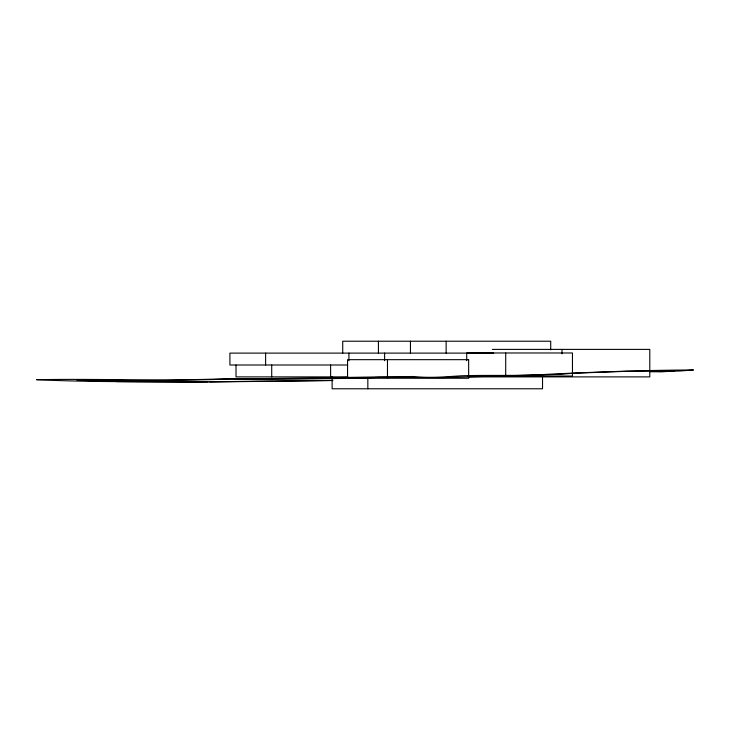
<?xml version="1.0" encoding="UTF-8"?>
<svg xmlns="http://www.w3.org/2000/svg" width="730" height="730" viewBox="0 0 730 730"><rect width="100%" height="100%" fill="white"/><g stroke="black" fill="none" stroke-linecap="round" stroke-linejoin="round"><path stroke-width="1.09" d="M332.086 380.43L274.298 381.288M113.351 381.279L77.033 380.239L82.618 380.102A18.533 1.031 -1.3 0 1 87.262 380.02L152.552 380.841L230.488 379.162L272.993 379.427L350.455 378.341L378.56 377.364L442.927 377.556L560.649 374.308L573.205 373.249L626.55 371.315L674.62 371.013L661.161 371.853L649.673 371.652M650.795 371.552L679.648 371.032L693.5 369.973C644.718 370.165 595.881 371.981 547.171 374.317C518.619 376.196 489.985 374.864 461.433 375.795C445.492 376.762 429.331 378.322 413.399 376.507C351.148 377.091 288.843 378.77 226.555 378.688C163.201 381.243 99.855 378.578 36.5 379.691C93.595 382.383 150.818 381.498 208.023 381.927M209.665 381.954L273.403 381.261M332.916 380.531L259.871 381.179A18.633 0.465 -3 0 0 258.064 381.17L189.143 382.164L116.234 381.589M492.294 349.396L649.791 349.396L649.791 376.89L468.633 376.89M493.672 353.11L229.913 353.11L229.913 365L347.662 365M467.839 376.023L572.457 376.023L572.457 352.982L466.726 352.982L466.726 360.666M347.754 376.89L236.018 376.89L236.018 365M561.99 349.396L561.99 353.795M550.712 349.862L550.712 341.22L342.726 341.22L342.726 353.11M542.527 376.89L542.527 388.78L332.132 388.78L332.132 376.89M505.708 352.982L505.708 376.023M446.139 341.22L446.139 353.11M410.452 341.22L410.452 353.11M387.475 359.671L387.475 378.249M384.61 353.11L384.61 360.675M378.423 341.22L378.423 353.11M367.838 377.976L367.838 388.78M348.913 353.11L348.913 360.675M330.608 365L330.608 376.89M271.715 365L271.715 376.89M265.62 353.11L265.62 365M468.651 359.671L347.553 359.671L347.553 378.249L468.651 378.249L468.651 359.671"/></g></svg>
